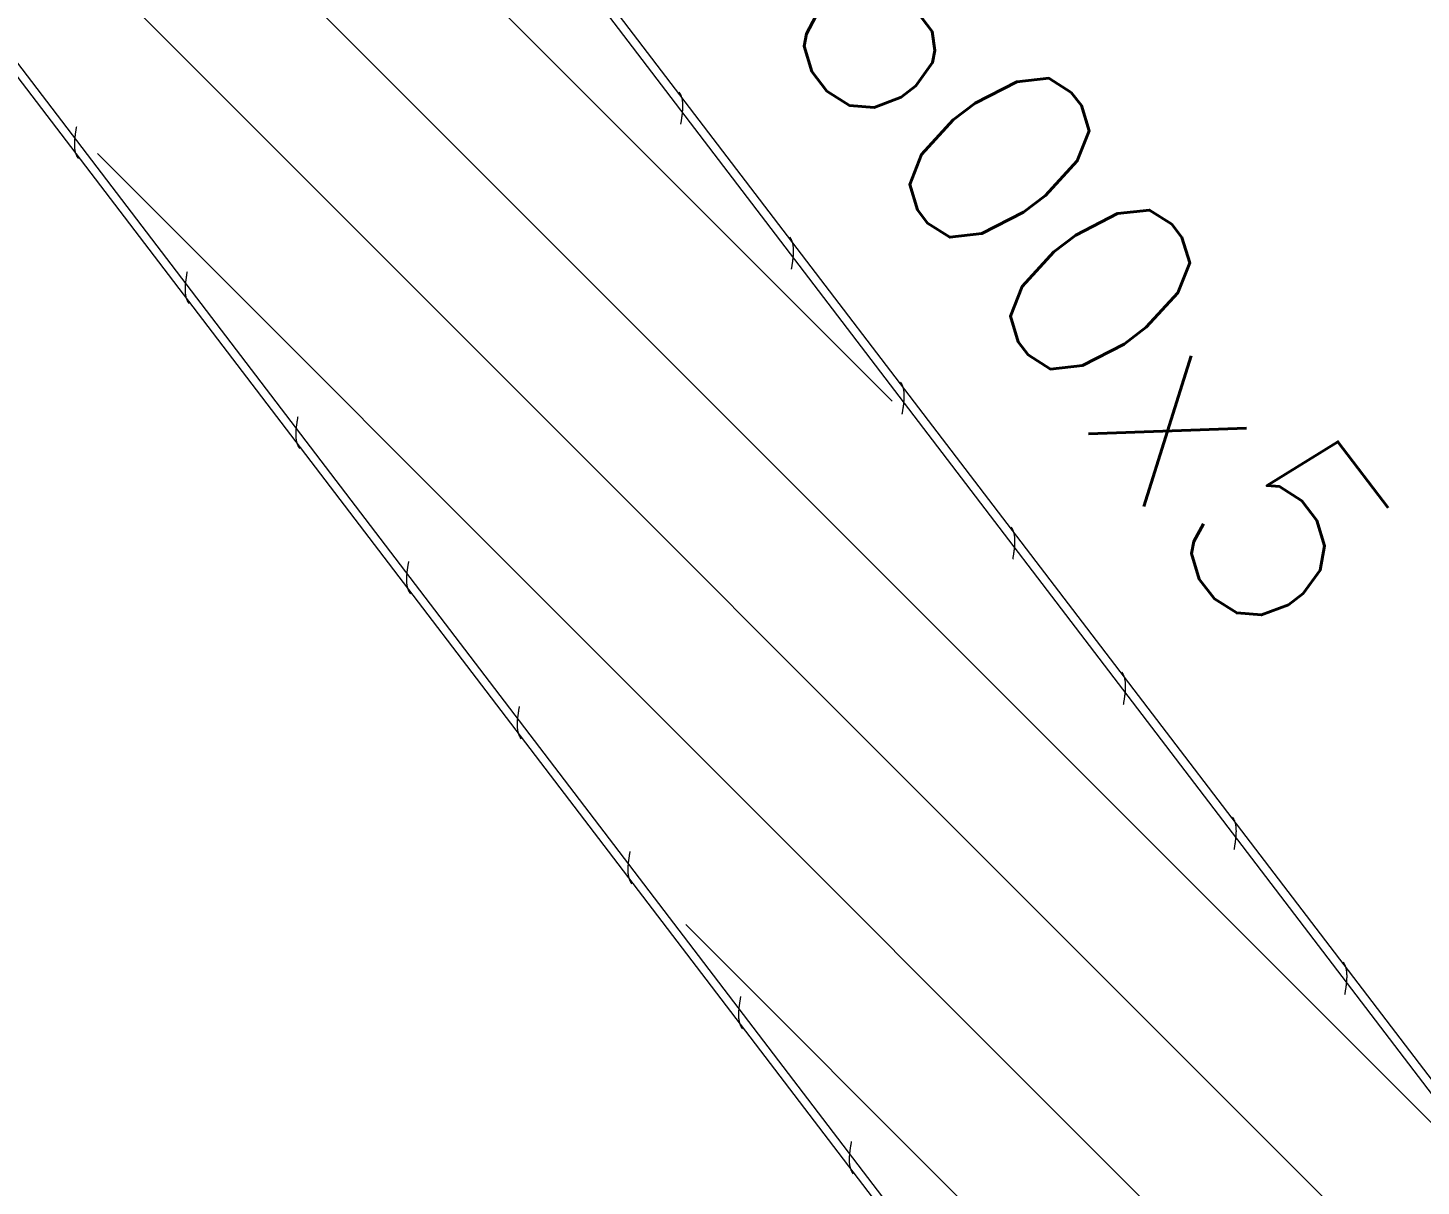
# Model space of a CAD drawing. Extents: x -10459 to 16942, y -13088 to 14608.
# Drawn here: x 5285.1 to 5366.1, y 3072.1 to 3139.5 of the extents above; entities that cross this region are included whole.
import ezdxf

# ---------------------------------------------------------------- set-up
doc = ezdxf.new("R2010")
doc.units = 0
doc.header["$LTSCALE"] = 30
doc.header["$MEASUREMENT"] = 0
doc.linetypes.add("EJE1-1'$0$RLE-PROYECCION", pattern=[0.71438, 0.47625, -0.23813])
doc.layers.get('0').update_dxf_attribs({"linetype": 'CONTINUOUS'})
doc.layers.add("EJE1-1'$0$RLA-ACHURADO", color=30, linetype="EJE1-1'$0$RLE-PROYECCION", lineweight=15, transparency=0.7)
doc.layers.add("EJE1-1'$0$RLA-CONTORNO", color=30, linetype='CONTINUOUS', lineweight=15)
doc.layers.add("EJE1-1'$0$RLA-TEXTOS-1", color=9, linetype='CONTINUOUS', lineweight=9)
doc.styles.add("EJE1-1'$0$RomanS", font='romans.shx', dxfattribs={"height": 11.25})

# ---------------------------------------------------------------- blocks, each defined once
blk = doc.blocks.new("EJE1-1'$0$FP_3-EJE 1-1_")
at = {"layer": "EJE1-1'$0$RLA-CONTORNO"}
for p, q in [((2580.477, 837.91), (2378.111, 1103)), ((2487.707, 959.529), (2487.693, 959.549)), ((2487.72, 959.508), (2487.707, 959.529)), ((2487.734, 959.488), (2487.72, 959.508)), ((2487.746, 959.466), (2487.734, 959.488)), ((2487.758, 959.445), (2487.746, 959.466)), ((2487.77, 959.423), (2487.758, 959.445)), ((2487.781, 959.4), (2487.77, 959.423)), ((2487.792, 959.378), (2487.781, 959.4)), ((2487.802, 959.354), (2487.792, 959.378)), ((2487.811, 959.331), (2487.802, 959.354)), ((2487.821, 959.307), (2487.811, 959.331)), ((2487.829, 959.283), (2487.821, 959.307)), ((2487.837, 959.258), (2487.829, 959.283)), ((2487.845, 959.233), (2487.837, 959.258)), ((2487.852, 959.208), (2487.845, 959.233)), ((2487.859, 959.182), (2487.852, 959.208)), ((2487.865, 959.156), (2487.859, 959.182)), ((2487.871, 959.129), (2487.865, 959.156)), ((2487.877, 959.103), (2487.871, 959.129)), ((2487.882, 959.076), (2487.877, 959.103)), ((2487.886, 959.048), (2487.882, 959.076)), ((2487.89, 959.02), (2487.886, 959.048)), ((2487.889, 958.371), (2487.892, 958.404)), ((2487.894, 958.992), (2487.89, 959.02)), ((2487.892, 958.404), (2487.895, 958.437)), ((2487.897, 958.964), (2487.894, 958.992)), ((2487.895, 958.437), (2487.898, 958.47)), ((2487.9, 958.935), (2487.897, 958.964)), ((2487.898, 958.47), (2487.9, 958.503)), ((2487.902, 958.906), (2487.9, 958.935)), ((2487.9, 958.503), (2487.902, 958.535)), ((2487.904, 958.877), (2487.902, 958.906)), ((2487.902, 958.535), (2487.904, 958.568)), ((2487.906, 958.847), (2487.904, 958.877)), ((2487.904, 958.568), (2487.906, 958.6)), ((2487.907, 958.817), (2487.906, 958.847)), ((2487.906, 958.6), (2487.907, 958.632)), ((2487.908, 958.787), (2487.907, 958.817)), ((2487.907, 958.632), (2487.908, 958.663)), ((2487.908, 958.756), (2487.908, 958.787)), ((2487.908, 958.726), (2487.908, 958.756)), ((2487.908, 958.694), (2487.908, 958.726)), ((2487.908, 958.663), (2487.908, 958.694)), ((2487.79, 957.678), (2487.796, 957.713)), ((2487.796, 957.713), (2487.802, 957.749)), ((2487.802, 957.749), (2487.807, 957.784)), ((2487.807, 957.784), (2487.813, 957.819)), ((2487.813, 957.819), (2487.819, 957.854)), ((2487.819, 957.854), (2487.824, 957.889)), ((2487.824, 957.889), (2487.83, 957.924)), ((2487.83, 957.924), (2487.835, 957.959)), ((2487.835, 957.959), (2487.84, 957.994)), ((2487.84, 957.994), (2487.846, 958.029)), ((2487.846, 958.029), (2487.851, 958.064)), ((2487.851, 958.064), (2487.856, 958.099)), ((2487.856, 958.099), (2487.86, 958.133)), ((2487.86, 958.133), (2487.865, 958.167)), ((2487.865, 958.167), (2487.869, 958.202)), ((2487.869, 958.202), (2487.874, 958.236)), ((2487.874, 958.236), (2487.878, 958.27)), ((2487.878, 958.27), (2487.882, 958.304)), ((2487.882, 958.304), (2487.885, 958.337)), ((2487.885, 958.337), (2487.889, 958.371)), ((2494.143, 951.098), (2494.129, 951.118)), ((2494.157, 951.078), (2494.143, 951.098)), ((2494.17, 951.057), (2494.157, 951.078)), ((2494.182, 951.035), (2494.17, 951.057)), ((2494.194, 951.014), (2494.182, 951.035)), ((2494.206, 950.992), (2494.194, 951.014)), ((2494.217, 950.969), (2494.206, 950.992)), ((2494.228, 950.947), (2494.217, 950.969)), ((2494.238, 950.923), (2494.228, 950.947)), ((2494.247, 950.9), (2494.238, 950.923)), ((2494.257, 950.876), (2494.247, 950.9)), ((2494.265, 950.852), (2494.257, 950.876)), ((2494.273, 950.827), (2494.265, 950.852)), ((2494.281, 950.802), (2494.273, 950.827)), ((2494.288, 950.777), (2494.281, 950.802)), ((2494.295, 950.751), (2494.288, 950.777)), ((2494.301, 950.725), (2494.295, 950.751)), ((2494.307, 950.699), (2494.301, 950.725)), ((2494.313, 950.672), (2494.307, 950.699)), ((2494.318, 950.645), (2494.313, 950.672)), ((2494.322, 950.617), (2494.318, 950.645)), ((2494.326, 950.589), (2494.322, 950.617)), ((2494.33, 950.561), (2494.326, 950.589)), ((2494.333, 950.533), (2494.33, 950.561)), ((2494.336, 950.504), (2494.333, 950.533)), ((2494.338, 950.475), (2494.336, 950.504)), ((2494.34, 950.446), (2494.338, 950.475)), ((2494.342, 950.416), (2494.34, 950.446)), ((2494.343, 950.386), (2494.342, 950.416)), ((2494.344, 950.356), (2494.343, 950.386)), ((2494.344, 950.325), (2494.344, 950.356)), ((2494.344, 950.295), (2494.344, 950.325)), ((2494.344, 950.264), (2494.344, 950.295)), ((2494.26, 949.458), (2494.266, 949.493)), ((2494.266, 949.493), (2494.271, 949.528)), ((2494.271, 949.528), (2494.276, 949.563)), ((2494.276, 949.563), (2494.282, 949.598)), ((2494.282, 949.598), (2494.287, 949.633)), ((2494.287, 949.633), (2494.292, 949.668)), ((2494.292, 949.668), (2494.296, 949.702)), ((2494.296, 949.702), (2494.301, 949.737)), ((2494.301, 949.737), (2494.305, 949.771)), ((2494.305, 949.771), (2494.31, 949.805)), ((2494.31, 949.805), (2494.314, 949.839)), ((2494.314, 949.839), (2494.318, 949.873)), ((2494.318, 949.873), (2494.321, 949.906)), ((2494.321, 949.906), (2494.325, 949.94)), ((2494.325, 949.94), (2494.328, 949.973)), ((2494.328, 949.973), (2494.331, 950.006)), ((2494.331, 950.006), (2494.334, 950.039)), ((2494.334, 950.039), (2494.336, 950.072)), ((2494.336, 950.072), (2494.338, 950.105)), ((2494.338, 950.105), (2494.34, 950.137)), ((2494.34, 950.137), (2494.342, 950.169)), ((2494.342, 950.169), (2494.343, 950.201)), ((2494.343, 950.201), (2494.344, 950.232)), ((2494.344, 950.232), (2494.344, 950.264)), ((2494.226, 949.247), (2494.232, 949.282)), ((2494.232, 949.282), (2494.238, 949.318)), ((2494.238, 949.318), (2494.243, 949.353)), ((2494.243, 949.353), (2494.249, 949.388)), ((2494.249, 949.388), (2494.255, 949.423)), ((2494.255, 949.423), (2494.26, 949.458)), ((2500.579, 942.667), (2500.565, 942.687)), ((2500.593, 942.647), (2500.579, 942.667)), ((2500.606, 942.626), (2500.593, 942.647)), ((2500.618, 942.605), (2500.606, 942.626)), ((2500.63, 942.583), (2500.618, 942.605)), ((2500.642, 942.561), (2500.63, 942.583)), ((2500.653, 942.539), (2500.642, 942.561)), ((2500.664, 942.516), (2500.653, 942.539)), ((2500.674, 942.493), (2500.664, 942.516)), ((2500.684, 942.469), (2500.674, 942.493)), ((2500.693, 942.445), (2500.684, 942.469)), ((2500.701, 942.421), (2500.693, 942.445)), ((2500.71, 942.396), (2500.701, 942.421)), ((2500.717, 942.371), (2500.71, 942.396)), ((2500.724, 942.346), (2500.717, 942.371)), ((2500.731, 942.32), (2500.724, 942.346)), ((2500.737, 942.294), (2500.731, 942.32)), ((2500.743, 942.268), (2500.737, 942.294)), ((2500.749, 942.241), (2500.743, 942.268)), ((2500.754, 942.214), (2500.749, 942.241)), ((2500.758, 942.186), (2500.754, 942.214)), ((2500.762, 942.159), (2500.758, 942.186)), ((2500.742, 941.34), (2500.746, 941.374)), ((2500.746, 941.374), (2500.75, 941.408)), ((2500.75, 941.408), (2500.754, 941.442)), ((2500.754, 941.442), (2500.757, 941.476)), ((2500.757, 941.476), (2500.761, 941.509)), ((2500.761, 941.509), (2500.764, 941.542)), ((2500.766, 942.13), (2500.762, 942.159)), ((2500.764, 941.542), (2500.767, 941.576)), ((2500.769, 942.102), (2500.766, 942.13)), ((2500.767, 941.576), (2500.77, 941.608)), ((2500.772, 942.073), (2500.769, 942.102)), ((2500.77, 941.608), (2500.772, 941.641)), ((2500.774, 942.044), (2500.772, 942.073)), ((2500.772, 941.641), (2500.774, 941.674)), ((2500.776, 942.015), (2500.774, 942.044)), ((2500.774, 941.674), (2500.776, 941.706)), ((2500.778, 941.985), (2500.776, 942.015)), ((2500.776, 941.706), (2500.778, 941.738)), ((2500.779, 941.955), (2500.778, 941.985)), ((2500.778, 941.738), (2500.779, 941.77)), ((2500.78, 941.925), (2500.779, 941.955)), ((2500.779, 941.77), (2500.78, 941.801)), ((2500.78, 941.895), (2500.78, 941.925)), ((2500.781, 941.864), (2500.78, 941.895)), ((2500.78, 941.833), (2500.781, 941.864)), ((2500.78, 941.801), (2500.78, 941.833)), ((2500.662, 940.816), (2500.668, 940.851)), ((2500.668, 940.851), (2500.674, 940.887)), ((2500.674, 940.887), (2500.679, 940.922)), ((2500.679, 940.922), (2500.685, 940.957)), ((2500.685, 940.957), (2500.691, 940.992)), ((2500.691, 940.992), (2500.696, 941.027)), ((2500.696, 941.027), (2500.702, 941.063)), ((2500.702, 941.063), (2500.707, 941.098)), ((2500.707, 941.098), (2500.712, 941.132)), ((2500.712, 941.132), (2500.718, 941.167)), ((2500.718, 941.167), (2500.723, 941.202)), ((2500.723, 941.202), (2500.728, 941.237)), ((2500.728, 941.237), (2500.732, 941.271)), ((2500.732, 941.271), (2500.737, 941.306)), ((2500.737, 941.306), (2500.742, 941.34)), ((2507.015, 934.236), (2507.001, 934.256)), ((2507.029, 934.216), (2507.015, 934.236)), ((2507.042, 934.195), (2507.029, 934.216)), ((2507.054, 934.174), (2507.042, 934.195)), ((2507.066, 934.152), (2507.054, 934.174)), ((2507.078, 934.13), (2507.066, 934.152)), ((2507.089, 934.108), (2507.078, 934.13)), ((2507.1, 934.085), (2507.089, 934.108)), ((2507.11, 934.062), (2507.1, 934.085)), ((2507.12, 934.038), (2507.11, 934.062)), ((2507.129, 934.014), (2507.12, 934.038)), ((2507.137, 933.99), (2507.129, 934.014)), ((2507.146, 933.965), (2507.137, 933.99)), ((2507.153, 933.94), (2507.146, 933.965)), ((2507.16, 933.915), (2507.153, 933.94)), ((2507.167, 933.889), (2507.16, 933.915)), ((2507.174, 933.863), (2507.167, 933.889)), ((2507.179, 933.837), (2507.174, 933.863)), ((2507.185, 933.81), (2507.179, 933.837)), ((2507.19, 933.783), (2507.185, 933.81)), ((2507.194, 933.755), (2507.19, 933.783)), ((2507.198, 933.728), (2507.194, 933.755)), ((2507.202, 933.7), (2507.198, 933.728)), ((2507.205, 933.671), (2507.202, 933.7)), ((2507.208, 933.642), (2507.205, 933.671)), ((2507.21, 933.613), (2507.208, 933.642)), ((2507.212, 933.584), (2507.21, 933.613)), ((2507.21, 933.243), (2507.212, 933.275)), ((2507.214, 933.554), (2507.212, 933.584)), ((2507.212, 933.275), (2507.214, 933.307)), ((2507.215, 933.524), (2507.214, 933.554)), ((2507.214, 933.307), (2507.215, 933.339)), ((2507.216, 933.494), (2507.215, 933.524)), ((2507.215, 933.339), (2507.216, 933.37)), ((2507.216, 933.464), (2507.216, 933.494)), ((2507.217, 933.433), (2507.216, 933.464)), ((2507.216, 933.402), (2507.217, 933.433)), ((2507.216, 933.37), (2507.216, 933.402)), ((2507.104, 932.421), (2507.11, 932.456)), ((2507.11, 932.456), (2507.115, 932.491)), ((2507.115, 932.491), (2507.121, 932.526)), ((2507.121, 932.526), (2507.127, 932.561)), ((2507.127, 932.561), (2507.132, 932.597)), ((2507.132, 932.597), (2507.138, 932.632)), ((2507.138, 932.632), (2507.143, 932.667)), ((2507.143, 932.667), (2507.149, 932.702)), ((2507.149, 932.702), (2507.154, 932.736)), ((2507.154, 932.736), (2507.159, 932.771)), ((2507.159, 932.771), (2507.164, 932.806)), ((2507.164, 932.806), (2507.168, 932.84)), ((2507.168, 932.84), (2507.173, 932.875)), ((2507.173, 932.875), (2507.178, 932.909)), ((2507.178, 932.909), (2507.182, 932.943)), ((2507.182, 932.943), (2507.186, 932.977)), ((2507.186, 932.977), (2507.19, 933.011)), ((2507.19, 933.011), (2507.193, 933.045)), ((2507.193, 933.045), (2507.197, 933.078)), ((2507.197, 933.078), (2507.2, 933.112)), ((2507.2, 933.112), (2507.203, 933.145)), ((2507.203, 933.145), (2507.206, 933.178)), ((2507.206, 933.178), (2507.208, 933.21)), ((2507.208, 933.21), (2507.21, 933.243)), ((2507.098, 932.385), (2507.104, 932.421)), ((2513.451, 925.805), (2513.437, 925.825)), ((2513.465, 925.785), (2513.451, 925.805)), ((2513.478, 925.764), (2513.465, 925.785)), ((2513.49, 925.743), (2513.478, 925.764)), ((2513.503, 925.721), (2513.49, 925.743)), ((2513.514, 925.699), (2513.503, 925.721)), ((2513.525, 925.677), (2513.514, 925.699)), ((2513.536, 925.654), (2513.525, 925.677)), ((2513.546, 925.631), (2513.536, 925.654)), ((2513.556, 925.607), (2513.546, 925.631)), ((2513.565, 925.583), (2513.556, 925.607)), ((2513.573, 925.559), (2513.565, 925.583)), ((2513.582, 925.534), (2513.573, 925.559)), ((2513.589, 925.509), (2513.582, 925.534)), ((2513.597, 925.484), (2513.589, 925.509)), ((2513.603, 925.458), (2513.597, 925.484)), ((2513.61, 925.432), (2513.603, 925.458)), ((2513.615, 925.406), (2513.61, 925.432)), ((2513.621, 925.379), (2513.615, 925.406)), ((2513.626, 925.352), (2513.621, 925.379)), ((2513.63, 925.325), (2513.626, 925.352)), ((2513.634, 925.297), (2513.63, 925.325)), ((2513.638, 925.269), (2513.634, 925.297)), ((2513.641, 925.24), (2513.638, 925.269)), ((2513.644, 925.212), (2513.641, 925.24)), ((2513.646, 925.182), (2513.644, 925.212)), ((2513.648, 925.153), (2513.646, 925.182)), ((2513.595, 924.34), (2513.6, 924.375)), ((2513.6, 924.375), (2513.605, 924.409)), ((2513.605, 924.409), (2513.609, 924.444)), ((2513.609, 924.444), (2513.614, 924.478)), ((2513.614, 924.478), (2513.618, 924.512)), ((2513.618, 924.512), (2513.622, 924.546)), ((2513.622, 924.546), (2513.626, 924.58)), ((2513.626, 924.58), (2513.63, 924.614)), ((2513.63, 924.614), (2513.633, 924.647)), ((2513.633, 924.647), (2513.636, 924.681)), ((2513.636, 924.681), (2513.639, 924.714)), ((2513.639, 924.714), (2513.642, 924.747)), ((2513.642, 924.747), (2513.644, 924.779)), ((2513.644, 924.779), (2513.646, 924.812)), ((2513.646, 924.812), (2513.648, 924.844)), ((2513.65, 925.123), (2513.648, 925.153)), ((2513.648, 924.844), (2513.65, 924.876)), ((2513.651, 925.094), (2513.65, 925.123)), ((2513.65, 924.876), (2513.651, 924.908)), ((2513.652, 925.063), (2513.651, 925.094)), ((2513.651, 924.908), (2513.652, 924.94)), ((2513.652, 925.033), (2513.652, 925.063)), ((2513.653, 925.002), (2513.652, 925.033)), ((2513.652, 924.971), (2513.653, 925.002)), ((2513.652, 924.94), (2513.652, 924.971)), ((2513.534, 923.954), (2513.54, 923.99)), ((2513.54, 923.99), (2513.546, 924.025)), ((2513.546, 924.025), (2513.551, 924.06)), ((2513.551, 924.06), (2513.557, 924.095)), ((2513.557, 924.095), (2513.563, 924.131)), ((2513.563, 924.131), (2513.568, 924.166)), ((2513.568, 924.166), (2513.574, 924.201)), ((2513.574, 924.201), (2513.579, 924.236)), ((2513.579, 924.236), (2513.585, 924.271)), ((2513.585, 924.271), (2513.59, 924.306)), ((2513.59, 924.306), (2513.595, 924.34)), ((2519.887, 917.374), (2519.873, 917.395)), ((2519.901, 917.354), (2519.887, 917.374)), ((2519.914, 917.333), (2519.901, 917.354)), ((2519.926, 917.312), (2519.914, 917.333)), ((2519.939, 917.29), (2519.926, 917.312)), ((2519.95, 917.268), (2519.939, 917.29)), ((2519.961, 917.246), (2519.95, 917.268)), ((2519.972, 917.223), (2519.961, 917.246)), ((2519.982, 917.2), (2519.972, 917.223)), ((2519.992, 917.176), (2519.982, 917.2)), ((2520.001, 917.152), (2519.992, 917.176)), ((2520.009, 917.128), (2520.001, 917.152)), ((2520.018, 917.104), (2520.009, 917.128)), ((2520.025, 917.079), (2520.018, 917.104)), ((2520.033, 917.053), (2520.025, 917.079)), ((2520.039, 917.027), (2520.033, 917.053)), ((2520.046, 917.001), (2520.039, 917.027)), ((2520.051, 916.975), (2520.046, 917.001)), ((2520.057, 916.948), (2520.051, 916.975)), ((2520.062, 916.921), (2520.057, 916.948)), ((2520.066, 916.894), (2520.062, 916.921)), ((2520.07, 916.866), (2520.066, 916.894)), ((2520.069, 916.216), (2520.072, 916.25)), ((2520.074, 916.838), (2520.07, 916.866)), ((2520.072, 916.25), (2520.075, 916.283)), ((2520.077, 916.809), (2520.074, 916.838)), ((2520.075, 916.283), (2520.078, 916.316)), ((2520.08, 916.781), (2520.077, 916.809)), ((2520.078, 916.316), (2520.08, 916.348)), ((2520.082, 916.752), (2520.08, 916.781)), ((2520.08, 916.348), (2520.082, 916.381)), ((2520.084, 916.722), (2520.082, 916.752)), ((2520.082, 916.381), (2520.084, 916.413)), ((2520.086, 916.693), (2520.084, 916.722)), ((2520.084, 916.413), (2520.086, 916.445)), ((2520.087, 916.663), (2520.086, 916.693)), ((2520.086, 916.445), (2520.087, 916.477)), ((2520.088, 916.632), (2520.087, 916.663)), ((2520.087, 916.477), (2520.088, 916.509)), ((2520.089, 916.602), (2520.088, 916.632)), ((2520.088, 916.54), (2520.089, 916.571)), ((2520.088, 916.509), (2520.088, 916.54)), ((2520.089, 916.571), (2520.089, 916.602)), ((2519.97, 915.524), (2519.976, 915.559)), ((2519.976, 915.559), (2519.982, 915.594)), ((2519.982, 915.594), (2519.988, 915.629)), ((2519.988, 915.629), (2519.993, 915.664)), ((2519.993, 915.664), (2519.999, 915.7)), ((2519.999, 915.7), (2520.004, 915.735)), ((2520.004, 915.735), (2520.01, 915.77)), ((2520.01, 915.77), (2520.015, 915.805)), ((2520.015, 915.805), (2520.021, 915.84)), ((2520.021, 915.84), (2520.026, 915.875)), ((2520.026, 915.875), (2520.031, 915.909)), ((2520.031, 915.909), (2520.036, 915.944)), ((2520.036, 915.944), (2520.041, 915.979)), ((2520.041, 915.979), (2520.045, 916.013)), ((2520.045, 916.013), (2520.05, 916.047)), ((2520.05, 916.047), (2520.054, 916.081)), ((2520.054, 916.081), (2520.058, 916.115)), ((2520.058, 916.115), (2520.062, 916.149)), ((2520.062, 916.149), (2520.066, 916.183)), ((2520.066, 916.183), (2520.069, 916.216)), ((2526.323, 908.944), (2526.309, 908.964)), ((2526.337, 908.923), (2526.323, 908.944)), ((2526.35, 908.902), (2526.337, 908.923)), ((2526.362, 908.881), (2526.35, 908.902)), ((2526.375, 908.859), (2526.362, 908.881)), ((2526.386, 908.837), (2526.375, 908.859)), ((2526.397, 908.815), (2526.386, 908.837)), ((2526.408, 908.792), (2526.397, 908.815)), ((2526.418, 908.769), (2526.408, 908.792)), ((2526.428, 908.745), (2526.418, 908.769)), ((2526.437, 908.722), (2526.428, 908.745)), ((2526.446, 908.697), (2526.437, 908.722)), ((2526.454, 908.673), (2526.446, 908.697)), ((2526.461, 908.648), (2526.454, 908.673)), ((2526.469, 908.622), (2526.461, 908.648)), ((2526.475, 908.597), (2526.469, 908.622)), ((2526.482, 908.571), (2526.475, 908.597)), ((2526.488, 908.544), (2526.482, 908.571)), ((2526.493, 908.517), (2526.488, 908.544)), ((2526.498, 908.49), (2526.493, 908.517)), ((2526.502, 908.463), (2526.498, 908.49)), ((2526.506, 908.435), (2526.502, 908.463)), ((2526.51, 908.407), (2526.506, 908.435)), ((2526.513, 908.378), (2526.51, 908.407)), ((2526.516, 908.35), (2526.513, 908.378)), ((2526.518, 908.321), (2526.516, 908.35)), ((2526.52, 908.291), (2526.518, 908.321)), ((2526.522, 908.262), (2526.52, 908.291)), ((2526.523, 908.232), (2526.522, 908.262)), ((2526.524, 908.201), (2526.523, 908.232)), ((2526.525, 908.171), (2526.524, 908.201)), ((2526.525, 908.14), (2526.525, 908.171)), ((2526.44, 907.304), (2526.446, 907.339)), ((2526.446, 907.339), (2526.451, 907.374)), ((2526.451, 907.374), (2526.457, 907.409)), ((2526.457, 907.409), (2526.462, 907.444)), ((2526.462, 907.444), (2526.467, 907.478)), ((2526.467, 907.478), (2526.472, 907.513)), ((2526.472, 907.513), (2526.477, 907.548)), ((2526.477, 907.548), (2526.481, 907.582)), ((2526.481, 907.582), (2526.486, 907.616)), ((2526.486, 907.616), (2526.49, 907.65)), ((2526.49, 907.65), (2526.494, 907.684)), ((2526.494, 907.684), (2526.498, 907.718)), ((2526.498, 907.718), (2526.502, 907.752)), ((2526.502, 907.752), (2526.505, 907.785)), ((2526.505, 907.785), (2526.508, 907.819)), ((2526.508, 907.819), (2526.511, 907.852)), ((2526.511, 907.852), (2526.514, 907.885)), ((2526.514, 907.885), (2526.516, 907.918)), ((2526.516, 907.918), (2526.518, 907.95)), ((2526.518, 907.95), (2526.52, 907.982)), ((2526.52, 907.982), (2526.522, 908.014)), ((2526.522, 908.014), (2526.523, 908.046)), ((2526.523, 908.046), (2526.524, 908.078)), ((2526.524, 908.109), (2526.525, 908.14)), ((2526.524, 908.078), (2526.524, 908.109)), ((2526.406, 907.093), (2526.412, 907.128)), ((2526.412, 907.128), (2526.418, 907.163)), ((2526.418, 907.163), (2526.424, 907.198)), ((2526.424, 907.198), (2526.429, 907.234)), ((2526.429, 907.234), (2526.435, 907.269)), ((2526.435, 907.269), (2526.44, 907.304))]:
    blk.add_line(p, q, dxfattribs=at)
blk = doc.blocks.new("EJE1-1'$0$FP_4-EJE 1-1_")
at = {"layer": "EJE1-1'$0$RLA-CONTORNO"}
for p, q in [((2375.481, 1057.005), (2580.477, 788.47)), ((2452.552, 956.725), (2452.554, 956.757)), ((2452.554, 956.757), (2452.557, 956.79)), ((2452.557, 956.79), (2452.56, 956.824)), ((2452.56, 956.824), (2452.563, 956.857)), ((2452.563, 956.857), (2452.567, 956.89)), ((2452.567, 956.89), (2452.57, 956.924)), ((2452.57, 956.924), (2452.574, 956.958)), ((2452.574, 956.958), (2452.578, 956.992)), ((2452.578, 956.992), (2452.583, 957.026)), ((2452.583, 957.026), (2452.587, 957.06)), ((2452.587, 957.06), (2452.592, 957.095)), ((2452.592, 957.095), (2452.596, 957.129)), ((2452.596, 957.129), (2452.601, 957.164)), ((2452.601, 957.164), (2452.606, 957.199)), ((2452.606, 957.199), (2452.612, 957.233)), ((2452.612, 957.233), (2452.617, 957.268)), ((2452.617, 957.268), (2452.622, 957.303)), ((2452.622, 957.303), (2452.628, 957.338)), ((2452.628, 957.338), (2452.633, 957.374)), ((2452.633, 957.374), (2452.639, 957.409)), ((2452.639, 957.409), (2452.645, 957.444)), ((2452.645, 957.444), (2452.65, 957.479)), ((2452.65, 957.479), (2452.656, 957.514)), ((2452.656, 957.514), (2452.662, 957.55)), ((2452.544, 956.565), (2452.545, 956.596)), ((2452.544, 956.533), (2452.544, 956.565)), ((2452.544, 956.502), (2452.544, 956.533)), ((2452.544, 956.471), (2452.544, 956.502)), ((2452.544, 956.441), (2452.544, 956.471)), ((2452.545, 956.411), (2452.544, 956.441)), ((2452.545, 956.596), (2452.546, 956.628)), ((2452.546, 956.381), (2452.545, 956.411)), ((2452.546, 956.628), (2452.548, 956.66)), ((2452.548, 956.351), (2452.546, 956.381)), ((2452.548, 956.66), (2452.55, 956.692)), ((2452.55, 956.322), (2452.548, 956.351)), ((2452.55, 956.692), (2452.552, 956.725)), ((2452.552, 956.293), (2452.55, 956.322)), ((2452.555, 956.264), (2452.552, 956.293)), ((2452.558, 956.235), (2452.555, 956.264)), ((2452.562, 956.207), (2452.558, 956.235)), ((2452.566, 956.18), (2452.562, 956.207)), ((2452.57, 956.152), (2452.566, 956.18)), ((2452.575, 956.125), (2452.57, 956.152)), ((2452.581, 956.098), (2452.575, 956.125)), ((2452.587, 956.072), (2452.581, 956.098)), ((2452.593, 956.046), (2452.587, 956.072)), ((2452.6, 956.02), (2452.593, 956.046)), ((2452.607, 955.995), (2452.6, 956.02)), ((2452.615, 955.97), (2452.607, 955.995)), ((2452.623, 955.945), (2452.615, 955.97)), ((2452.631, 955.921), (2452.623, 955.945)), ((2452.641, 955.897), (2452.631, 955.921)), ((2452.65, 955.873), (2452.641, 955.897)), ((2452.66, 955.85), (2452.65, 955.873)), ((2452.671, 955.827), (2452.66, 955.85)), ((2452.682, 955.805), (2452.671, 955.827)), ((2452.694, 955.783), (2452.682, 955.805)), ((2452.706, 955.761), (2452.694, 955.783)), ((2452.718, 955.74), (2452.706, 955.761)), ((2452.731, 955.719), (2452.718, 955.74)), ((2452.745, 955.699), (2452.731, 955.719)), ((2452.759, 955.679), (2452.745, 955.699)), ((2459.023, 948.629), (2459.028, 948.664)), ((2459.028, 948.664), (2459.032, 948.698)), ((2459.032, 948.698), (2459.037, 948.733)), ((2459.037, 948.733), (2459.042, 948.768)), ((2459.042, 948.768), (2459.048, 948.803)), ((2459.048, 948.803), (2459.053, 948.837)), ((2459.053, 948.837), (2459.058, 948.872)), ((2459.058, 948.872), (2459.064, 948.908)), ((2459.064, 948.908), (2459.069, 948.943)), ((2459.069, 948.943), (2459.075, 948.978)), ((2459.075, 948.978), (2459.081, 949.013)), ((2459.081, 949.013), (2459.086, 949.048)), ((2459.086, 949.048), (2459.092, 949.084)), ((2459.092, 949.084), (2459.098, 949.119)), ((2458.98, 948.134), (2458.981, 948.165)), ((2458.98, 948.102), (2458.98, 948.134)), ((2458.98, 948.071), (2458.98, 948.102)), ((2458.98, 948.04), (2458.98, 948.071)), ((2458.98, 948.01), (2458.98, 948.04)), ((2458.981, 947.98), (2458.98, 948.01)), ((2458.981, 948.165), (2458.983, 948.197)), ((2458.982, 947.95), (2458.981, 947.98)), ((2458.984, 947.92), (2458.982, 947.95)), ((2458.983, 948.197), (2458.984, 948.229)), ((2458.984, 948.229), (2458.986, 948.261)), ((2458.986, 947.891), (2458.984, 947.92)), ((2458.986, 948.261), (2458.988, 948.294)), ((2458.988, 947.862), (2458.986, 947.891)), ((2458.988, 948.294), (2458.99, 948.327)), ((2458.991, 947.833), (2458.988, 947.862)), ((2458.99, 948.327), (2458.993, 948.36)), ((2458.993, 948.36), (2458.996, 948.393)), ((2458.996, 948.393), (2458.999, 948.426)), ((2458.999, 948.426), (2459.003, 948.459)), ((2459.003, 948.459), (2459.006, 948.493)), ((2459.006, 948.493), (2459.01, 948.527)), ((2459.01, 948.527), (2459.014, 948.561)), ((2459.014, 948.561), (2459.019, 948.595)), ((2459.019, 948.595), (2459.023, 948.629)), ((2458.994, 947.805), (2458.991, 947.833)), ((2458.998, 947.776), (2458.994, 947.805)), ((2459.002, 947.749), (2458.998, 947.776)), ((2459.006, 947.721), (2459.002, 947.749)), ((2459.011, 947.694), (2459.006, 947.721)), ((2459.017, 947.667), (2459.011, 947.694)), ((2459.023, 947.641), (2459.017, 947.667)), ((2459.029, 947.615), (2459.023, 947.641)), ((2459.036, 947.589), (2459.029, 947.615)), ((2459.043, 947.564), (2459.036, 947.589)), ((2459.051, 947.539), (2459.043, 947.564)), ((2459.059, 947.514), (2459.051, 947.539)), ((2459.067, 947.49), (2459.059, 947.514)), ((2459.077, 947.466), (2459.067, 947.49)), ((2459.086, 947.442), (2459.077, 947.466)), ((2459.096, 947.419), (2459.086, 947.442)), ((2459.107, 947.397), (2459.096, 947.419)), ((2459.118, 947.374), (2459.107, 947.397)), ((2459.13, 947.352), (2459.118, 947.374)), ((2459.142, 947.331), (2459.13, 947.352)), ((2459.154, 947.309), (2459.142, 947.331)), ((2459.168, 947.288), (2459.154, 947.309)), ((2459.181, 947.268), (2459.168, 947.288)), ((2459.195, 947.248), (2459.181, 947.268)), ((2465.511, 940.547), (2465.517, 940.582)), ((2465.517, 940.582), (2465.522, 940.617)), ((2465.522, 940.617), (2465.528, 940.653)), ((2465.528, 940.653), (2465.534, 940.688)), ((2465.417, 939.734), (2465.419, 939.766)), ((2465.419, 939.766), (2465.42, 939.798)), ((2465.42, 939.798), (2465.422, 939.83)), ((2465.422, 939.83), (2465.424, 939.863)), ((2465.424, 939.863), (2465.426, 939.896)), ((2465.426, 939.896), (2465.429, 939.929)), ((2465.429, 939.929), (2465.432, 939.962)), ((2465.432, 939.962), (2465.435, 939.995)), ((2465.435, 939.995), (2465.439, 940.029)), ((2465.439, 940.029), (2465.442, 940.062)), ((2465.442, 940.062), (2465.446, 940.096)), ((2465.446, 940.096), (2465.45, 940.13)), ((2465.45, 940.13), (2465.455, 940.164)), ((2465.455, 940.164), (2465.459, 940.198)), ((2465.459, 940.198), (2465.464, 940.233)), ((2465.464, 940.233), (2465.468, 940.267)), ((2465.468, 940.267), (2465.473, 940.302)), ((2465.473, 940.302), (2465.478, 940.337)), ((2465.478, 940.337), (2465.484, 940.372)), ((2465.484, 940.372), (2465.489, 940.407)), ((2465.489, 940.407), (2465.494, 940.442)), ((2465.494, 940.442), (2465.5, 940.477)), ((2465.5, 940.477), (2465.505, 940.512)), ((2465.505, 940.512), (2465.511, 940.547)), ((2465.416, 939.703), (2465.417, 939.734)), ((2465.416, 939.671), (2465.416, 939.703)), ((2465.416, 939.64), (2465.416, 939.671)), ((2465.416, 939.61), (2465.416, 939.64)), ((2465.416, 939.579), (2465.416, 939.61)), ((2465.417, 939.549), (2465.416, 939.579)), ((2465.418, 939.519), (2465.417, 939.549)), ((2465.42, 939.489), (2465.418, 939.519)), ((2465.422, 939.46), (2465.42, 939.489)), ((2465.424, 939.431), (2465.422, 939.46)), ((2465.427, 939.402), (2465.424, 939.431)), ((2465.43, 939.374), (2465.427, 939.402)), ((2465.434, 939.346), (2465.43, 939.374)), ((2465.438, 939.318), (2465.434, 939.346)), ((2465.442, 939.29), (2465.438, 939.318)), ((2465.447, 939.263), (2465.442, 939.29)), ((2465.453, 939.236), (2465.447, 939.263)), ((2465.459, 939.21), (2465.453, 939.236)), ((2465.465, 939.184), (2465.459, 939.21)), ((2465.472, 939.158), (2465.465, 939.184)), ((2465.479, 939.133), (2465.472, 939.158)), ((2465.487, 939.108), (2465.479, 939.133)), ((2465.495, 939.083), (2465.487, 939.108)), ((2465.503, 939.059), (2465.495, 939.083)), ((2465.513, 939.035), (2465.503, 939.059)), ((2465.522, 939.012), (2465.513, 939.035)), ((2465.532, 938.988), (2465.522, 939.012)), ((2465.543, 938.966), (2465.532, 938.988)), ((2465.554, 938.943), (2465.543, 938.966)), ((2465.566, 938.921), (2465.554, 938.943)), ((2465.578, 938.9), (2465.566, 938.921)), ((2465.59, 938.878), (2465.578, 938.9)), ((2465.604, 938.857), (2465.59, 938.878)), ((2465.617, 938.837), (2465.604, 938.857)), ((2465.631, 938.817), (2465.617, 938.837)), ((2471.878, 931.631), (2471.882, 931.665)), ((2471.882, 931.665), (2471.886, 931.699)), ((2471.886, 931.699), (2471.891, 931.733)), ((2471.891, 931.733), (2471.895, 931.768)), ((2471.895, 931.768), (2471.9, 931.802)), ((2471.9, 931.802), (2471.905, 931.837)), ((2471.905, 931.837), (2471.909, 931.871)), ((2471.909, 931.871), (2471.915, 931.906)), ((2471.915, 931.906), (2471.92, 931.941)), ((2471.92, 931.941), (2471.925, 931.976)), ((2471.925, 931.976), (2471.93, 932.011)), ((2471.93, 932.011), (2471.936, 932.046)), ((2471.936, 932.046), (2471.941, 932.081)), ((2471.941, 932.081), (2471.947, 932.116)), ((2471.947, 932.116), (2471.953, 932.151)), ((2471.953, 932.151), (2471.958, 932.187)), ((2471.958, 932.187), (2471.964, 932.222)), ((2471.964, 932.222), (2471.97, 932.257)), ((2471.852, 931.272), (2471.853, 931.303)), ((2471.852, 931.241), (2471.852, 931.272)), ((2471.852, 931.209), (2471.852, 931.241)), ((2471.852, 931.179), (2471.852, 931.209)), ((2471.852, 931.148), (2471.852, 931.179)), ((2471.853, 931.118), (2471.852, 931.148)), ((2471.853, 931.303), (2471.855, 931.335)), ((2471.854, 931.088), (2471.853, 931.118)), ((2471.856, 931.058), (2471.854, 931.088)), ((2471.855, 931.335), (2471.856, 931.367)), ((2471.856, 931.367), (2471.858, 931.4)), ((2471.858, 931.029), (2471.856, 931.058)), ((2471.858, 931.4), (2471.86, 931.432)), ((2471.86, 931), (2471.858, 931.029)), ((2471.86, 931.432), (2471.863, 931.465)), ((2471.863, 930.971), (2471.86, 931)), ((2471.863, 931.465), (2471.865, 931.498)), ((2471.866, 930.943), (2471.863, 930.971)), ((2471.865, 931.498), (2471.868, 931.531)), ((2471.87, 930.915), (2471.866, 930.943)), ((2471.868, 931.531), (2471.871, 931.564)), ((2471.874, 930.887), (2471.87, 930.915)), ((2471.871, 931.564), (2471.875, 931.598)), ((2471.879, 930.859), (2471.874, 930.887)), ((2471.875, 931.598), (2471.878, 931.631)), ((2471.883, 930.832), (2471.879, 930.859)), ((2471.889, 930.806), (2471.883, 930.832)), ((2471.895, 930.779), (2471.889, 930.806)), ((2471.901, 930.753), (2471.895, 930.779)), ((2471.908, 930.727), (2471.901, 930.753)), ((2471.915, 930.702), (2471.908, 930.727)), ((2471.923, 930.677), (2471.915, 930.702)), ((2471.931, 930.652), (2471.923, 930.677)), ((2471.94, 930.628), (2471.931, 930.652)), ((2471.949, 930.604), (2471.94, 930.628)), ((2471.958, 930.581), (2471.949, 930.604)), ((2471.968, 930.558), (2471.958, 930.581)), ((2471.979, 930.535), (2471.968, 930.558)), ((2471.99, 930.512), (2471.979, 930.535)), ((2472.002, 930.49), (2471.99, 930.512)), ((2472.014, 930.469), (2472.002, 930.49)), ((2472.026, 930.447), (2472.014, 930.469)), ((2472.04, 930.427), (2472.026, 930.447)), ((2472.053, 930.406), (2472.04, 930.427)), ((2472.067, 930.386), (2472.053, 930.406)), ((2478.356, 923.51), (2478.361, 923.545)), ((2478.361, 923.545), (2478.366, 923.58)), ((2478.366, 923.58), (2478.372, 923.615)), ((2478.372, 923.615), (2478.378, 923.65)), ((2478.378, 923.65), (2478.383, 923.685)), ((2478.383, 923.685), (2478.389, 923.72)), ((2478.389, 923.72), (2478.395, 923.756)), ((2478.395, 923.756), (2478.4, 923.791)), ((2478.4, 923.791), (2478.406, 923.826)), ((2478.288, 922.81), (2478.289, 922.841)), ((2478.288, 922.779), (2478.288, 922.81)), ((2478.288, 922.748), (2478.288, 922.779)), ((2478.288, 922.717), (2478.288, 922.748)), ((2478.289, 922.873), (2478.291, 922.904)), ((2478.289, 922.841), (2478.289, 922.873)), ((2478.291, 922.904), (2478.292, 922.936)), ((2478.292, 922.936), (2478.294, 922.969)), ((2478.294, 922.969), (2478.296, 923.001)), ((2478.296, 923.001), (2478.299, 923.034)), ((2478.299, 923.034), (2478.301, 923.067)), ((2478.301, 923.067), (2478.304, 923.1)), ((2478.304, 923.1), (2478.307, 923.133)), ((2478.307, 923.133), (2478.311, 923.167)), ((2478.311, 923.167), (2478.314, 923.2)), ((2478.314, 923.2), (2478.318, 923.234)), ((2478.318, 923.234), (2478.322, 923.268)), ((2478.322, 923.268), (2478.327, 923.302)), ((2478.327, 923.302), (2478.331, 923.337)), ((2478.331, 923.337), (2478.336, 923.371)), ((2478.336, 923.371), (2478.341, 923.406)), ((2478.341, 923.406), (2478.346, 923.44)), ((2478.346, 923.44), (2478.351, 923.475)), ((2478.351, 923.475), (2478.356, 923.51)), ((2478.289, 922.687), (2478.288, 922.717)), ((2478.29, 922.657), (2478.289, 922.687)), ((2478.292, 922.627), (2478.29, 922.657)), ((2478.294, 922.598), (2478.292, 922.627)), ((2478.296, 922.569), (2478.294, 922.598)), ((2478.299, 922.54), (2478.296, 922.569)), ((2478.302, 922.512), (2478.299, 922.54)), ((2478.306, 922.484), (2478.302, 922.512)), ((2478.31, 922.456), (2478.306, 922.484)), ((2478.315, 922.429), (2478.31, 922.456)), ((2478.32, 922.401), (2478.315, 922.429)), ((2478.325, 922.375), (2478.32, 922.401)), ((2478.331, 922.348), (2478.325, 922.375)), ((2478.337, 922.322), (2478.331, 922.348)), ((2478.344, 922.296), (2478.337, 922.322)), ((2478.351, 922.271), (2478.344, 922.296)), ((2478.359, 922.246), (2478.351, 922.271)), ((2478.367, 922.221), (2478.359, 922.246)), ((2478.376, 922.197), (2478.367, 922.221)), ((2478.385, 922.173), (2478.376, 922.197)), ((2478.394, 922.15), (2478.385, 922.173)), ((2478.404, 922.127), (2478.394, 922.15)), ((2478.415, 922.104), (2478.404, 922.127)), ((2478.426, 922.081), (2478.415, 922.104)), ((2478.438, 922.059), (2478.426, 922.081)), ((2478.45, 922.038), (2478.438, 922.059)), ((2478.463, 922.017), (2478.45, 922.038)), ((2478.476, 921.996), (2478.463, 922.017)), ((2478.489, 921.975), (2478.476, 921.996)), ((2478.503, 921.955), (2478.489, 921.975)), ((2484.735, 914.603), (2484.737, 914.636)), ((2484.737, 914.636), (2484.74, 914.669)), ((2484.74, 914.669), (2484.743, 914.702)), ((2484.743, 914.702), (2484.747, 914.736)), ((2484.747, 914.736), (2484.751, 914.77)), ((2484.751, 914.77), (2484.754, 914.803)), ((2484.754, 914.803), (2484.758, 914.837)), ((2484.758, 914.837), (2484.763, 914.872)), ((2484.763, 914.872), (2484.767, 914.906)), ((2484.767, 914.906), (2484.772, 914.94)), ((2484.772, 914.94), (2484.777, 914.975)), ((2484.777, 914.975), (2484.782, 915.009)), ((2484.782, 915.009), (2484.787, 915.044)), ((2484.787, 915.044), (2484.792, 915.079)), ((2484.792, 915.079), (2484.797, 915.114)), ((2484.797, 915.114), (2484.803, 915.149)), ((2484.803, 915.149), (2484.808, 915.184)), ((2484.808, 915.184), (2484.814, 915.219)), ((2484.814, 915.219), (2484.819, 915.254)), ((2484.819, 915.254), (2484.825, 915.289)), ((2484.825, 915.289), (2484.831, 915.325)), ((2484.831, 915.325), (2484.836, 915.36)), ((2484.836, 915.36), (2484.842, 915.395)), ((2484.724, 914.379), (2484.725, 914.41)), ((2484.724, 914.348), (2484.724, 914.379)), ((2484.724, 914.317), (2484.724, 914.348)), ((2484.724, 914.286), (2484.724, 914.317)), ((2484.725, 914.256), (2484.724, 914.286)), ((2484.725, 914.442), (2484.727, 914.473)), ((2484.725, 914.41), (2484.725, 914.442)), ((2484.726, 914.226), (2484.725, 914.256)), ((2484.728, 914.197), (2484.726, 914.226)), ((2484.727, 914.473), (2484.728, 914.506)), ((2484.728, 914.506), (2484.73, 914.538)), ((2484.73, 914.167), (2484.728, 914.197)), ((2484.73, 914.538), (2484.732, 914.57)), ((2484.732, 914.138), (2484.73, 914.167)), ((2484.732, 914.57), (2484.735, 914.603)), ((2484.735, 914.109), (2484.732, 914.138)), ((2484.738, 914.081), (2484.735, 914.109)), ((2484.742, 914.053), (2484.738, 914.081)), ((2484.746, 914.025), (2484.742, 914.053)), ((2484.751, 913.998), (2484.746, 914.025)), ((2484.756, 913.971), (2484.751, 913.998)), ((2484.761, 913.944), (2484.756, 913.971)), ((2484.767, 913.917), (2484.761, 913.944)), ((2484.773, 913.891), (2484.767, 913.917)), ((2484.78, 913.866), (2484.773, 913.891)), ((2484.787, 913.84), (2484.78, 913.866)), ((2484.795, 913.815), (2484.787, 913.84)), ((2484.803, 913.791), (2484.795, 913.815)), ((2484.812, 913.766), (2484.803, 913.791)), ((2484.821, 913.742), (2484.812, 913.766)), ((2484.83, 913.719), (2484.821, 913.742)), ((2484.84, 913.696), (2484.83, 913.719)), ((2484.851, 913.673), (2484.84, 913.696)), ((2484.862, 913.651), (2484.851, 913.673)), ((2484.874, 913.629), (2484.862, 913.651)), ((2484.886, 913.607), (2484.874, 913.629)), ((2484.899, 913.586), (2484.886, 913.607)), ((2484.912, 913.565), (2484.899, 913.586)), ((2484.925, 913.544), (2484.912, 913.565)), ((2484.939, 913.524), (2484.925, 913.544)), ((2491.208, 906.509), (2491.213, 906.544)), ((2491.213, 906.544), (2491.218, 906.578)), ((2491.218, 906.578), (2491.223, 906.613)), ((2491.223, 906.613), (2491.228, 906.648)), ((2491.228, 906.648), (2491.233, 906.683)), ((2491.233, 906.683), (2491.239, 906.718)), ((2491.239, 906.718), (2491.244, 906.753)), ((2491.244, 906.753), (2491.25, 906.788)), ((2491.25, 906.788), (2491.255, 906.823)), ((2491.255, 906.823), (2491.261, 906.859)), ((2491.261, 906.859), (2491.267, 906.894)), ((2491.267, 906.894), (2491.272, 906.929)), ((2491.272, 906.929), (2491.278, 906.964)), ((2491.16, 905.948), (2491.161, 905.979)), ((2491.16, 905.917), (2491.16, 905.948)), ((2491.16, 905.886), (2491.16, 905.917)), ((2491.16, 905.855), (2491.16, 905.886)), ((2491.161, 905.825), (2491.16, 905.855)), ((2491.161, 905.979), (2491.162, 906.011)), ((2491.162, 905.795), (2491.161, 905.825)), ((2491.162, 906.011), (2491.163, 906.043)), ((2491.164, 905.766), (2491.162, 905.795)), ((2491.163, 906.043), (2491.164, 906.075)), ((2491.164, 906.075), (2491.166, 906.107)), ((2491.166, 905.736), (2491.164, 905.766)), ((2491.166, 906.107), (2491.168, 906.139)), ((2491.168, 905.707), (2491.166, 905.736)), ((2491.168, 906.139), (2491.171, 906.172)), ((2491.171, 906.172), (2491.173, 906.205)), ((2491.173, 906.205), (2491.176, 906.238)), ((2491.176, 906.238), (2491.179, 906.271)), ((2491.179, 906.271), (2491.183, 906.305)), ((2491.183, 906.305), (2491.187, 906.339)), ((2491.187, 906.339), (2491.19, 906.372)), ((2491.19, 906.372), (2491.195, 906.406)), ((2491.195, 906.406), (2491.199, 906.441)), ((2491.199, 906.441), (2491.203, 906.475)), ((2491.203, 906.475), (2491.208, 906.509)), ((2491.171, 905.679), (2491.168, 905.707)), ((2491.174, 905.65), (2491.171, 905.679)), ((2491.178, 905.622), (2491.174, 905.65)), ((2491.182, 905.594), (2491.178, 905.622)), ((2491.187, 905.567), (2491.182, 905.594)), ((2491.192, 905.54), (2491.187, 905.567)), ((2491.197, 905.513), (2491.192, 905.54)), ((2491.203, 905.486), (2491.197, 905.513)), ((2491.209, 905.46), (2491.203, 905.486)), ((2491.216, 905.435), (2491.209, 905.46)), ((2491.223, 905.409), (2491.216, 905.435)), ((2491.231, 905.384), (2491.223, 905.409)), ((2491.239, 905.36), (2491.231, 905.384)), ((2491.248, 905.335), (2491.239, 905.36)), ((2491.257, 905.312), (2491.248, 905.335)), ((2491.266, 905.288), (2491.257, 905.312)), ((2491.277, 905.265), (2491.266, 905.288)), ((2491.287, 905.242), (2491.277, 905.265)), ((2491.298, 905.22), (2491.287, 905.242)), ((2491.31, 905.198), (2491.298, 905.22)), ((2491.322, 905.176), (2491.31, 905.198)), ((2491.335, 905.155), (2491.322, 905.176)), ((2491.348, 905.134), (2491.335, 905.155)), ((2491.361, 905.113), (2491.348, 905.134)), ((2491.376, 905.093), (2491.361, 905.113)), ((2497.691, 898.392), (2497.697, 898.428)), ((2497.697, 898.428), (2497.703, 898.463)), ((2497.703, 898.463), (2497.708, 898.498)), ((2497.708, 898.498), (2497.714, 898.533)), ((2497.599, 897.612), (2497.6, 897.644)), ((2497.6, 897.644), (2497.602, 897.676)), ((2497.602, 897.676), (2497.604, 897.708)), ((2497.604, 897.708), (2497.607, 897.741)), ((2497.607, 897.741), (2497.609, 897.774)), ((2497.609, 897.774), (2497.612, 897.807)), ((2497.612, 897.807), (2497.616, 897.841)), ((2497.616, 897.841), (2497.619, 897.874)), ((2497.619, 897.874), (2497.623, 897.908)), ((2497.623, 897.908), (2497.626, 897.942)), ((2497.626, 897.942), (2497.631, 897.976)), ((2497.631, 897.976), (2497.635, 898.01)), ((2497.635, 898.01), (2497.639, 898.044)), ((2497.639, 898.044), (2497.644, 898.078)), ((2497.644, 898.078), (2497.649, 898.113)), ((2497.649, 898.113), (2497.654, 898.148)), ((2497.654, 898.148), (2497.659, 898.182)), ((2497.659, 898.182), (2497.664, 898.217)), ((2497.664, 898.217), (2497.669, 898.252)), ((2497.669, 898.252), (2497.675, 898.287)), ((2497.675, 898.287), (2497.68, 898.322)), ((2497.68, 898.322), (2497.686, 898.357)), ((2497.686, 898.357), (2497.691, 898.392)), ((2497.596, 897.517), (2497.597, 897.548)), ((2497.596, 897.486), (2497.596, 897.517)), ((2497.596, 897.455), (2497.596, 897.486)), ((2497.596, 897.425), (2497.596, 897.455)), ((2497.597, 897.394), (2497.596, 897.425)), ((2497.597, 897.548), (2497.598, 897.58)), ((2497.599, 897.364), (2497.597, 897.394)), ((2497.598, 897.58), (2497.599, 897.612)), ((2497.6, 897.335), (2497.599, 897.364)), ((2497.602, 897.305), (2497.6, 897.335)), ((2497.604, 897.276), (2497.602, 897.305)), ((2497.607, 897.248), (2497.604, 897.276)), ((2497.611, 897.219), (2497.607, 897.248)), ((2497.614, 897.191), (2497.611, 897.219)), ((2497.618, 897.163), (2497.614, 897.191)), ((2497.623, 897.136), (2497.618, 897.163)), ((2497.628, 897.109), (2497.623, 897.136)), ((2497.633, 897.082), (2497.628, 897.109)), ((2497.639, 897.056), (2497.633, 897.082)), ((2497.645, 897.029), (2497.639, 897.056)), ((2497.652, 897.004), (2497.645, 897.029)), ((2497.659, 896.978), (2497.652, 897.004)), ((2497.667, 896.953), (2497.659, 896.978)), ((2497.675, 896.929), (2497.667, 896.953)), ((2497.684, 896.905), (2497.675, 896.929)), ((2497.693, 896.881), (2497.684, 896.905)), ((2497.702, 896.857), (2497.693, 896.881)), ((2497.713, 896.834), (2497.702, 896.857)), ((2497.723, 896.811), (2497.713, 896.834)), ((2497.734, 896.789), (2497.723, 896.811)), ((2497.746, 896.767), (2497.734, 896.789)), ((2497.758, 896.745), (2497.746, 896.767)), ((2497.771, 896.724), (2497.758, 896.745)), ((2497.784, 896.703), (2497.771, 896.724)), ((2497.797, 896.683), (2497.784, 896.703)), ((2497.812, 896.662), (2497.797, 896.683))]:
    blk.add_line(p, q, dxfattribs=at)
blk = doc.blocks.new("EJE1-1'$0$RLA-VIGAS-CAJONES - V_M_ 300x300x5-397154-EJE 1-1_")
at = {"layer": "EJE1-1'$0$RLA-CONTORNO"}
for p, q in [((2580.477, 837.086), (2377.482, 1103)), ((2580.477, 789.294), (2375.481, 1057.829))]:
    blk.add_line(p, q, dxfattribs=at)
blk = doc.blocks.new("EJE1-1'")
at = {"layer": "EJE1-1'$0$RLA-ACHURADO"}
h = blk.add_hatch(dxfattribs=at)
h.set_pattern_fill('RLE-ELEMENTOS METALICOS', color=256, style=0, pattern_type=2)
h.set_pattern_definition([(135, (-234.281, -2576.79), (-5.303301, -5.303301), [])])
h.paths.add_polyline_path([(2580.477, 790.118), (2580.477, 836.262), (2376.853, 1103), (2375.481, 1103), (2375.481, 1058.653), (2572.154, 801.021)], flags=0)
at = {"layer": "EJE1-1'$0$RLA-CONTORNO"}
for name in ["EJE1-1'$0$RLA-VIGAS-CAJONES - V_M_ 300x300x5-397154-EJE 1-1_", "EJE1-1'$0$FP_3-EJE 1-1_", "EJE1-1'$0$FP_4-EJE 1-1_"]:
    blk.add_blockref(name, (0, 0), dxfattribs=at)
at = {"layer": "EJE1-1'$0$RLA-TEXTOS-1", "insert": (2489.052, 978.341), "char_height": 11.25, "width": 150.89513, "attachment_point": 5, "rotation": 307.35767, "line_spacing_factor": 0.941778, "style": "EJE1-1'$0$RomanS"}
blk.add_mtext('V.M. 300x300x5', dxfattribs=at)

msp = doc.modelspace()

# ---------------------------------------------------------------- block references
msp.add_blockref("EJE1-1'", (2835.3, 2176.191))

doc.saveas('drawing.dxf')
